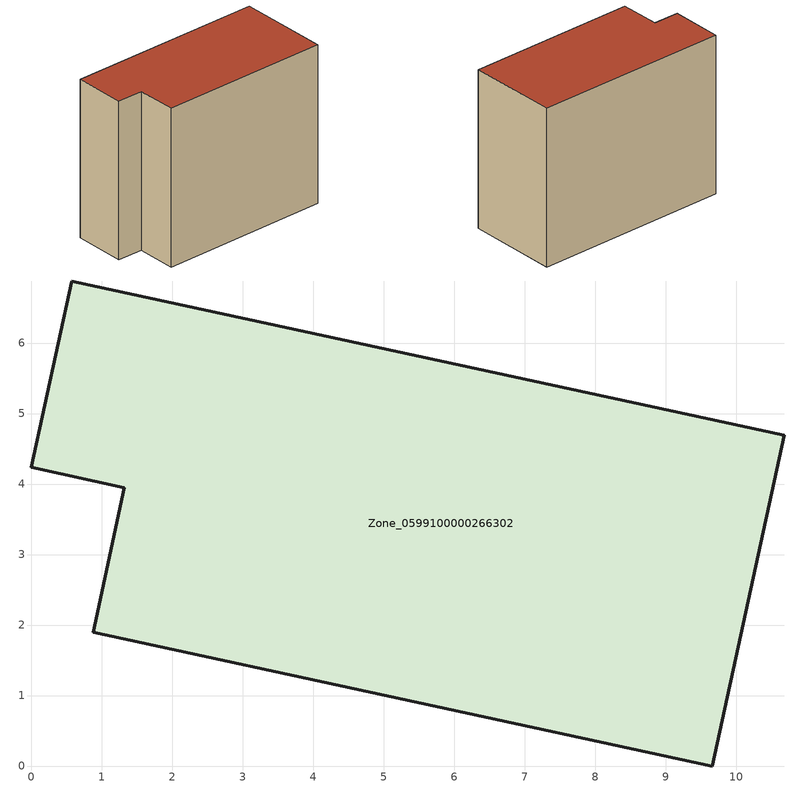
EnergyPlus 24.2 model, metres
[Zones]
Zone_0599100000266302
 floor ground (C_G): 10.68,4.69 9.66,0 0.88,1.9 1.32,3.95 0,4.24 0.57,6.88 z0
 wall outside (C_F): 9.66,0 10.68,4.69 0.57,6.88 0,4.24 1.32,3.95 0.88,1.9 9.66,0 z0:8.42
 roof outside (C_R): 0.88,1.9 9.66,0 10.68,4.69 0.57,6.88 0,4.24 1.32,3.95 z8.42
[BUILDING]
Pand.0599100000266302: North Axis=0; Terrain=City; Loads Convergence Tolerance Value=0.04; Temperature Convergence Tolerance Value=0.4; Solar Distribution=FullExterior; Maximum Number of Warmup Days=25; Minimum Number of Warmup Days=1
[Site:Location]
Rotterdam.The.Hague.AP_ZH_NLD Design_Conditions: Latitude=51.96; Longitude=4.45; Time Zone=1; Elevation=-4.5
[SITE:GROUNDTEMPERATURE:BUILDINGSURFACE]
18, 18, 18, 18, 18, 18, 18, 18, 18, 18, 18, 18
[MATERIAL] Thermal Absorptance=0.9; Solar Absorptance=0.7; Visible Absorptance=0.7
Name | Roughness | Thickness | Conductivity | Density | Specific Heat
G.TI.1975-1991 | MediumSmooth | 0.15 | 0.288461 | 540 | 1210
F.TI.1975-1991 | Rough | 0.3 | 0.230769 | 1920 | 840
R.TI.1975-1991 | MediumRough | 0.2 | 0.153846 | 1500 | 1000
[CONSTRUCTION]
C_G: G.TI.1975-1991
C_F: F.TI.1975-1991
C_R: R.TI.1975-1991
[ZONE]
Zone_0599100000266302: Type=1; Multiplier=1; Ceiling Height=Autocalculate; Volume=Autocalculate; Floor Area=autocalculate; Part of Total Floor Area=Yes
[ZONEINFILTRATION:DESIGNFLOWRATE]
Infil_Zone_0599100000266302: Zone or ZoneList or Space or SpaceList=Zone_0599100000266302; Schedule=AlwaysOn; Design Flow Rate Calculation Method=Flow/Area; Flow Rate per Floor Area=0.003; Constant Term Coefficient=1; Temperature Term Coefficient=0; Velocity Term Coefficient=0; Velocity Squared Term Coefficient=0
[HVACTEMPLATE:ZONE:IDEALLOADSAIRSYSTEM]
Zone_0599100000266302: Maximum Heating Supply Air Temperature=50; Minimum Cooling Supply Air Temperature=13; Maximum Heating Supply Air Humidity Ratio=0.0156; Minimum Cooling Supply Air Humidity Ratio=0.0077; Heating Limit=NoLimit; Cooling Limit=NoLimit; Dehumidification Control Type=ConstantSensibleHeatRatio; Cooling Sensible Heat Ratio=0.7; Dehumidification Setpoint=60; Humidification Control Type=None; Humidification Setpoint=30; Outdoor Air Method=None; Outdoor Air Flow Rate per Person=0.00944; Outdoor Air Flow Rate per Zone Floor Area=0; Outdoor Air Flow Rate per Zone=0; Demand Controlled Ventilation Type=None; Outdoor Air Economizer Type=NoEconomizer; Heat Recovery Type=None; Sensible Heat Recovery Effectiveness=0.7; Latent Heat Recovery Effectiveness=0.65
[ZONECONTROL:THERMOSTAT]
ThermostatControl_Zone_0599100000266302: Zone or ZoneList=Zone_0599100000266302; Control Type Schedule=DualSetpointControlType; Control 1=Thermostat_Zone_0599100000266302; Temperature Difference Between Cutout And Setpoint=0
[THERMOSTATSETPOINT:DUALSETPOINT]
Thermostat_Zone_0599100000266302: Heating Setpoint Temperature Schedule=HeatingSetpoint_Zone_0599100000266302; Cooling Setpoint Temperature Schedule=CoolingSetpoint_Zone_0599100000266302
[SCHEDULE:COMPACT]
HeatingSetpoint_Zone_0599100000266302: Through: 12/31, For: AllDays, Until: 24:00, 21
CoolingSetpoint_Zone_0599100000266302: Through: 12/31, For: AllDays, Until: 24:00, 24
DualSetpointControlType: Through: 12/31, For: AllDays, Until: 24:00, 4
AlwaysOn: Through: 12/31, For: AllDays, Until: 24:00, 1
